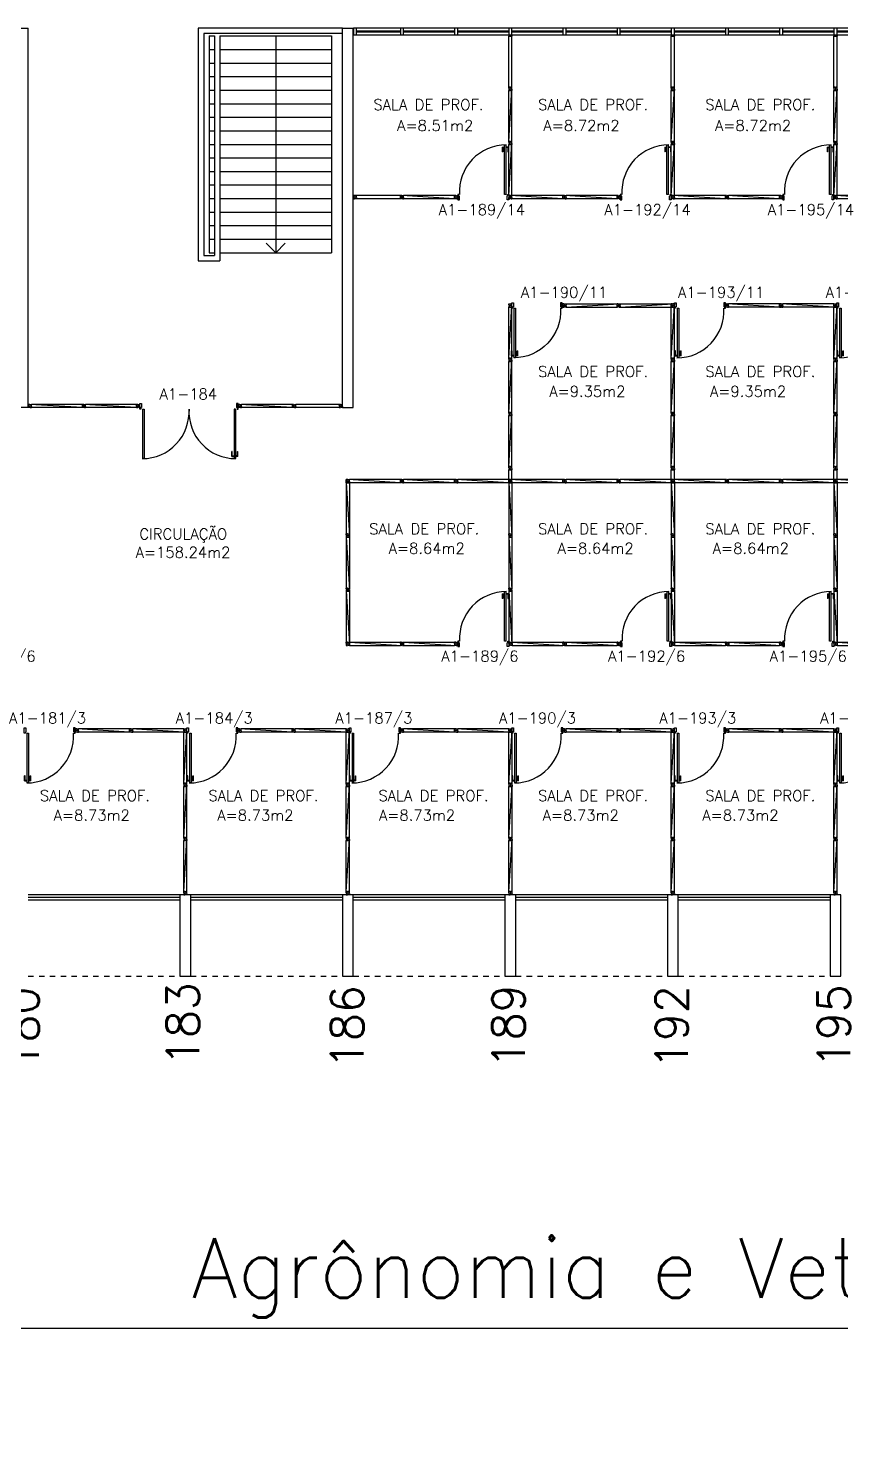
# Model space of a CAD drawing. Extents: x -31 to 207, y 425 to 518.
# Drawn here: x 162.39 to 177.39, y 427.33 to 453.32 of the extents above; entities that cross this region are included whole.
import ezdxf
from ezdxf.enums import TextEntityAlignment as Align

# ---------------------------------------------------------------- set-up
doc = ezdxf.new("R2010")
doc.units = 0
doc.header["$LTSCALE"] = 0.01
doc.header["$MEASUREMENT"] = 0
doc.header["$PDMODE"] = 34
doc.linetypes.add('HIDDEN2', pattern=[0.1875, 0.125, -0.0625])
doc.layers.get('0').update_dxf_attribs({"linetype": 'CONTINUOUS'})
doc.layers.get('DEFPOINTS').update_dxf_attribs({"linetype": 'CONTINUOUS'})
for name, color, linetype in [('ALV', 2, 'CONTINUOUS'), ('AREA', 2, 'CONTINUOUS'), ('DIV', 2, 'CONTINUOUS'), ('ESC', 1, 'CONTINUOUS'), ('ESQ', 1, 'CONTINUOUS'), ('ESTR', 3, 'CONTINUOUS'), ('NOPILAR1', 2, 'CONTINUOUS'), ('PROJ', 1, 'HIDDEN2'), ('TEXTO', 2, 'CONTINUOUS'), ('TEXTO-ENDEREÇO', 2, 'CONTINUOUS'), ('TEXTOCENTROCUSTO', 2, 'CONTINUOUS')]:
    doc.layers.add(name, color=color, linetype=linetype)
doc.styles.add('1', font='romans.shx')
doc.styles.add('NOPILAR', font='simplex.shx', dxfattribs={"height": 0.6})
doc.styles.add('UNB-100', font='simplex.shx', dxfattribs={"height": 0.2})
doc.styles.add('UNB-100-1', font='simplex.shx', dxfattribs={"height": 0.2})
doc.dimstyles.new('1-600', dxfattribs={"dimtxt": 1.1, "dimasz": 2.5, "dimexe": 2, "dimexo": 4, "dimgap": 0.2, "dimtad": 1, "dimdec": 0, "dimzin": 4, "dimdsep": 46, "dimlunit": 6, "dimtxsty": '1', "dimblk1": 'NONE', "dimblk2": 'NONE', "dimsah": 1, "dimcen": 0, "dimclrd": 2, "dimclre": 2, "dimclrt": 2, "dimadec": 0, "dimazin": 0, "dimtfac": 1, "dimtdec": 0, "dimtmove": 2, "dimatfit": 3, "dimldrblk": 'NONE', "dimfxl": 0, "dimtolj": 1, "dimtzin": 0, "dimarcsym": 0})

# ---------------------------------------------------------------- blocks, each defined once
blk = doc.blocks.new('PILAR-SLS')
blk.add_lwpolyline([(0.003, -72.501), (0.003, -74.001), (0.203, -74.001), (0.203, -72.501)], close=True)
blk = doc.blocks.new('DIVMT-SLS')
for p, q in [((-0.03, 0.03), (-0.03, 0.006)), ((-0.008, 0.03), (-0.03, 0.03)), ((-0.0185, 0.006), (-0.03, 0.006)), ((-0.0185, -0.006), (-0.0185, 0.006)), ((-0.008, 0.03), (-0.008, 0.02)), ((-0.008, 0.02), (0.008, 0.02)), ((-0.0051, 0), (0.0051, 0)), ((0.0051, 0), (-0.0051, 0)), ((-0.0051, 0), (0.0051, 0)), ((0.97, -0.03), (0, 0.03)), ((0, -0.0051), (0, 0.0051)), ((0, 0.0051), (0, -0.0051)), ((0.008, 0.03), (0.008, 0.02)), ((0.008, 0.03), (0.03, 0.03)), ((0.0205, 0.006), (0.03, 0.006)), ((0.0205, -0.006), (0.0205, 0.006)), ((0.0205, 0.006), (0.0205, -0.006)), ((0.0205, 0.006), (0.03, 0.006)), ((0.97, 0.03), (0.03, 0.03)), ((0.03, 0.006), (0.03, 0.03)), ((0.03, -0.03), (0.03, 0.03)), ((0.03, -0.005), (0.03, 0.005)), ((0.97, 0.03), (0.97, 0.009)), ((0.97, 0.009), (0.97, 0.027)), ((0.9795, 0.006), (0.97, 0.006)), ((0.97, -0.005), (0.97, 0.005)), ((0.9795, 0.006), (0.9795, -0.006)), ((1.0051, 0), (0.9949, 0)), ((1, 0.0051), (1, -0.0051)), ((-0.0185, -0.006), (-0.03, -0.006)), ((-0.03, -0.03), (-0.03, -0.006)), ((-0.008, -0.03), (-0.03, -0.03)), ((-0.008, -0.03), (-0.008, -0.02)), ((-0.008, -0.02), (0.008, -0.02)), ((0.008, -0.03), (0.008, -0.02)), ((0.008, -0.03), (0.03, -0.03)), ((0.0205, -0.006), (0.03, -0.006)), ((0.0205, -0.006), (0.03, -0.006)), ((0.03, -0.006), (0.03, -0.03)), ((0.97, -0.03), (0.03, -0.03)), ((0.9795, -0.006), (0.97, -0.006)), ((0.97, -0.009), (0.97, -0.027))]:
    blk.add_line(p, q)
blk = doc.blocks.new('ESCSLA-SLS')
for p, q in [((0, 0), (2.66, 0)), ((2.66, 0), (2.66, -4.293)), ((0, -0.1), (2.56, -0.1)), ((2.26, -0.143), (0.2, -0.143)), ((0.2, -0.143), (0.2, -4.143)), ((2.26, -0.143), (2.26, -4.293)), ((2.36, -0.143), (2.36, -4.193)), ((2.46, -0.143), (2.36, -0.143)), ((2.46, -0.143), (2.46, -4.143)), ((2.46, -0.143), (2.46, -4.143)), ((2.56, -0.1), (2.56, -4.193)), ((2.26, -0.393), (0.2, -0.393)), ((2.46, -0.393), (2.36, -0.393)), ((2.26, -0.643), (0.2, -0.643)), ((2.46, -0.643), (2.36, -0.643)), ((2.26, -0.893), (0.2, -0.893)), ((2.46, -0.893), (2.36, -0.893)), ((2.26, -1.143), (0.2, -1.143)), ((2.46, -1.143), (2.36, -1.143)), ((2.26, -1.393), (0.2, -1.393)), ((2.46, -1.393), (2.36, -1.393)), ((2.26, -1.643), (0.2, -1.643)), ((2.46, -1.643), (2.36, -1.643)), ((2.26, -1.893), (0.2, -1.893)), ((2.46, -1.893), (2.36, -1.893)), ((2.26, -2.143), (0.2, -2.143)), ((2.46, -2.143), (2.36, -2.143)), ((2.26, -2.393), (0.2, -2.393)), ((2.46, -2.393), (2.36, -2.393)), ((2.26, -2.643), (0.2, -2.643)), ((2.46, -2.643), (2.36, -2.643)), ((2.26, -2.893), (0.2, -2.893)), ((2.46, -2.893), (2.36, -2.893)), ((2.26, -3.143), (0.2, -3.143)), ((2.46, -3.143), (2.36, -3.143)), ((2.26, -3.393), (0.2, -3.393)), ((2.46, -3.393), (2.36, -3.393)), ((2.26, -3.643), (0.2, -3.643)), ((2.26, -3.893), (0.2, -3.893)), ((2.46, -3.643), (2.36, -3.643)), ((2.46, -3.893), (2.36, -3.893)), ((2.26, -4.143), (0.2, -4.143)), ((2.46, -4.143), (2.36, -4.143)), ((2.66, -4.293), (2.26, -4.293)), ((2.56, -4.193), (2.36, -4.193))]:
    blk.add_line(p, q)
blk = doc.blocks.new('A$C40560D69')
at = {"layer": 'DIV'}
for p, q in [((0, 0.038), (0, 0.06)), ((0.024, 0.06), (0, 0.06)), ((0, 0.038), (0.01, 0.038)), ((0, 0.022), (0, 0)), ((0, 0.022), (0.01, 0.022)), ((0, 0), (0.024, 0)), ((0.01, 0.022), (0.01, 0.038)), ((0.024, 0.051), (0.024, 0.06)), ((0.024, 0.051), (0.024, 0.06)), ((0.024, 0.051), (0.036, 0.051)), ((0.036, 0.051), (0.024, 0.051)), ((0.036, 0.012), (0.024, 0.012)), ((0.024, 0.012), (0.024, 0)), ((0.025, 0.03), (0.035, 0.03)), ((0.035, 0.03), (0.025, 0.03)), ((0.03, 0.025), (0.03, 0.035)), ((0.03, 0.035), (0.03, 0.025)), ((0.03, 0.025), (0.03, 0.035)), ((0.036, 0.051), (0.036, 0.06)), ((0.036, 0.051), (0.036, 0.06)), ((0.036, 0.06), (0.06, 0.06)), ((0.036, 0.012), (0.036, 0)), ((0.06, 0), (0.036, 0)), ((0.05, 0.022), (0.05, 0.038)), ((0.06, 0.038), (0.05, 0.038)), ((0.06, 0.022), (0.05, 0.022)), ((0.06, 0.038), (0.06, 0.06)), ((0.06, 0.022), (0.06, 0))]:
    blk.add_line(p, q, dxfattribs=at)
blk = doc.blocks.new('PDV2D-SLS')
at = {"layer": 'DIV'}
for p, q in [((0.03, 0.05), (0.06, 0.05)), ((0.03, 0.035), (0.03, 0.05)), ((0.03, -0.035), (0.03, 0.035)), ((0.06, 0.05), (0.06, -0.02)), ((0.941, 0.05), (0.941, -0.02)), ((0.971, 0.05), (0.941, 0.05)), ((0.971, 0.035), (0.971, 0.05)), ((0.971, -0.035), (0.971, 0.035)), ((0.03, -0.05), (0.03, -0.035)), ((0.05, -0.05), (0.03, -0.05)), ((0.05, -0.02), (0.06, -0.02)), ((0.05, -0.02), (0.05, -0.05)), ((0.079, -0.05), (0.109, -0.05)), ((0.079, -0.05), (0.079, -0.965)), ((0.109, -0.05), (0.109, -0.965)), ((0.951, -0.02), (0.941, -0.02)), ((0.951, -0.02), (0.951, -0.05)), ((0.951, -0.05), (0.971, -0.05)), ((0.971, -0.05), (0.971, -0.035)), ((0.036, -0.925), (0.036, -0.835)), ((0.046, -0.835), (0.036, -0.835)), ((0.036, -0.925), (0.076, -0.925)), ((0.046, -0.915), (0.046, -0.835)), ((0.046, -0.915), (0.076, -0.915)), ((0.109, -0.965), (0.079, -0.965)), ((0.141, -0.915), (0.111, -0.915)), ((0.151, -0.925), (0.111, -0.925)), ((0.141, -0.915), (0.141, -0.835)), ((0.141, -0.835), (0.151, -0.835)), ((0.151, -0.925), (0.151, -0.835))]:
    blk.add_line(p, q, dxfattribs=at)
blk.add_arc((0.076, -0.1), 0.865, 270, 3.3214, dxfattribs=at)
blk = doc.blocks.new('A$C59127E7D')
at = {"layer": 'DIV'}
for p, q in [((0, 0.038), (0, 0.06)), ((0.024, 0.06), (0, 0.06)), ((0, 0.038), (0.01, 0.038)), ((0, 0.022), (0, 0)), ((0, 0.022), (0.01, 0.022)), ((0, 0), (0.024, 0)), ((0.01, 0.022), (0.01, 0.038)), ((0.024, 0.051), (0.024, 0.06)), ((0.024, 0.051), (0.024, 0.06)), ((0.024, 0.051), (0.036, 0.051)), ((0.036, 0.051), (0.024, 0.051)), ((0.036, 0.012), (0.024, 0.012)), ((0.024, 0.012), (0.024, 0)), ((0.025, 0.03), (0.035, 0.03)), ((0.035, 0.03), (0.025, 0.03)), ((0.03, 0.025), (0.03, 0.035)), ((0.03, 0.035), (0.03, 0.025)), ((0.03, 0.025), (0.03, 0.035)), ((0.036, 0.051), (0.036, 0.06)), ((0.036, 0.051), (0.036, 0.06)), ((0.036, 0.06), (0.06, 0.06)), ((0.036, 0.012), (0.036, 0)), ((0.06, 0), (0.036, 0)), ((0.05, 0.022), (0.05, 0.038)), ((0.06, 0.038), (0.05, 0.038)), ((0.06, 0.022), (0.05, 0.022)), ((0.06, 0.038), (0.06, 0.06)), ((0.06, 0.022), (0.06, 0))]:
    blk.add_line(p, q, dxfattribs=at)
blk = doc.blocks.new('A$C6D4F2E51')
at = {"layer": 'DIV'}
for p, q in [((0, 0.038), (0, 0.06)), ((0.024, 0.06), (0, 0.06)), ((0, 0.038), (0.01, 0.038)), ((0, 0.022), (0, 0)), ((0, 0.022), (0.01, 0.022)), ((0, 0), (0.024, 0)), ((0.01, 0.022), (0.01, 0.038)), ((0.024, 0.051), (0.024, 0.06)), ((0.024, 0.051), (0.024, 0.06)), ((0.024, 0.051), (0.036, 0.051)), ((0.036, 0.051), (0.024, 0.051)), ((0.036, 0.012), (0.024, 0.012)), ((0.024, 0.012), (0.024, 0)), ((0.025, 0.03), (0.035, 0.03)), ((0.035, 0.03), (0.025, 0.03)), ((0.03, 0.025), (0.03, 0.035)), ((0.03, 0.035), (0.03, 0.025)), ((0.03, 0.025), (0.03, 0.035)), ((0.036, 0.051), (0.036, 0.06)), ((0.036, 0.051), (0.036, 0.06)), ((0.036, 0.06), (0.06, 0.06)), ((0.036, 0.012), (0.036, 0)), ((0.06, 0), (0.036, 0)), ((0.05, 0.022), (0.05, 0.038)), ((0.06, 0.038), (0.05, 0.038)), ((0.06, 0.022), (0.05, 0.022)), ((0.06, 0.038), (0.06, 0.06)), ((0.06, 0.022), (0.06, 0))]:
    blk.add_line(p, q, dxfattribs=at)
blk = doc.blocks.new('MTT-SLS')
for p, q in [((-0.008, 0.03), (-0.03, 0.03)), ((-0.03, 0.03), (-0.03, 0.006)), ((-0.0185, 0.006), (-0.03, 0.006)), ((-0.0185, -0.006), (-0.0185, 0.006)), ((-0.008, 0.03), (-0.008, 0.02)), ((-0.008, 0.02), (0.008, 0.02)), ((-0.0051, 0), (0.0051, 0)), ((0, -0.0051), (0, 0.0051)), ((0.008, 0.03), (0.03, 0.03)), ((0.008, 0.03), (0.008, 0.02)), ((0.0205, -0.006), (0.0205, 0.006)), ((0.0205, 0.006), (0.03, 0.006)), ((0.03, 0.006), (0.03, 0.03)), ((-0.03, -0.03), (-0.03, -0.006)), ((-0.0185, -0.006), (-0.03, -0.006)), ((-0.008, -0.03), (-0.03, -0.03)), ((-0.008, -0.02), (0.008, -0.02)), ((-0.008, -0.03), (-0.008, -0.02)), ((0.008, -0.03), (0.008, -0.02)), ((0.008, -0.03), (0.03, -0.03)), ((0.0205, -0.006), (0.03, -0.006)), ((0.03, -0.006), (0.03, -0.03))]:
    blk.add_line(p, q)
blk = doc.blocks.new('A$C0CCB7721')
at = {"layer": 'DIV'}
for p, q in [((0, 0.038), (0, 0.06)), ((0.024, 0.06), (0, 0.06)), ((0, 0.038), (0.01, 0.038)), ((0, 0.022), (0, 0)), ((0, 0.022), (0.01, 0.022)), ((0, 0), (0.024, 0)), ((0.01, 0.022), (0.01, 0.038)), ((0.024, 0.051), (0.024, 0.06)), ((0.024, 0.051), (0.024, 0.06)), ((0.024, 0.051), (0.036, 0.051)), ((0.036, 0.051), (0.024, 0.051)), ((0.036, 0.012), (0.024, 0.012)), ((0.024, 0.012), (0.024, 0)), ((0.025, 0.03), (0.035, 0.03)), ((0.035, 0.03), (0.025, 0.03)), ((0.03, 0.025), (0.03, 0.035)), ((0.03, 0.035), (0.03, 0.025)), ((0.03, 0.025), (0.03, 0.035)), ((0.036, 0.051), (0.036, 0.06)), ((0.036, 0.051), (0.036, 0.06)), ((0.036, 0.06), (0.06, 0.06)), ((0.036, 0.012), (0.036, 0)), ((0.06, 0), (0.036, 0)), ((0.05, 0.022), (0.05, 0.038)), ((0.06, 0.038), (0.05, 0.038)), ((0.06, 0.022), (0.05, 0.022)), ((0.06, 0.038), (0.06, 0.06)), ((0.06, 0.022), (0.06, 0))]:
    blk.add_line(p, q, dxfattribs=at)
blk = doc.blocks.new('PDV2E-SLS')
at = {"layer": 'DIV'}
for p, q in [((0.023, 0.925), (0.063, 0.925)), ((0.023, 0.925), (0.023, 0.835)), ((0.033, 0.835), (0.023, 0.835)), ((0.033, 0.915), (0.063, 0.915)), ((0.033, 0.915), (0.033, 0.835)), ((0.065, 0.05), (0.065, 0.965)), ((0.095, 0.965), (0.065, 0.965)), ((0.095, 0.05), (0.095, 0.965)), ((0.138, 0.925), (0.097, 0.925)), ((0.128, 0.915), (0.097, 0.915)), ((0.128, 0.915), (0.128, 0.835)), ((0.128, 0.835), (0.137, 0.835)), ((0.138, 0.925), (0.138, 0.835)), ((0.049, 0.05), (0.029, 0.05)), ((0.029, 0.05), (0.029, 0.035)), ((0.029, 0.035), (0.029, -0.035)), ((0.049, 0.02), (0.049, 0.05)), ((0.049, 0.02), (0.059, 0.02)), ((0.059, -0.05), (0.059, 0.02)), ((0.065, 0.05), (0.095, 0.05)), ((0.928, -0.05), (0.928, 0.02)), ((0.938, 0.02), (0.928, 0.02)), ((0.938, 0.05), (0.958, 0.05)), ((0.938, 0.02), (0.938, 0.05)), ((0.958, 0.05), (0.958, 0.035)), ((0.958, 0.035), (0.958, -0.035)), ((0.029, -0.035), (0.029, -0.05)), ((0.029, -0.05), (0.059, -0.05)), ((0.958, -0.05), (0.928, -0.05)), ((0.958, -0.035), (0.958, -0.05))]:
    blk.add_line(p, q, dxfattribs=at)
blk.add_arc((0.062, 0.1), 0.865, 356.6786, 90, dxfattribs=at)
blk = doc.blocks.new('DIVINI-SLS')
for p, q in [((-0.005, 0), (0.005, 0)), ((0.008, 0.02), (0, 0.02)), ((0, 0.001), (0, 0.02)), ((0, -0.005), (0, 0.005)), ((0, -0.02), (0, 0.001)), ((0.008, 0.03), (0.03, 0.03)), ((0.008, 0.03), (0.008, 0.02)), ((0.02, 0.006), (0.03, 0.006)), ((0.02, 0.006), (0.02, -0.006)), ((0.02, -0.004), (0.02, 0.004)), ((0.023, 0.006), (0.027, 0.006)), ((0.97, 0.03), (0.03, 0.03)), ((0.03, -0.03), (0.03, 0.03)), ((0.03, 0.009), (0.03, 0.027)), ((0.03, -0.005), (0.03, 0.005)), ((0.97, 0.03), (0.97, 0.009)), ((0.97, -0.03), (0.97, 0.03)), ((0.97, 0.009), (0.97, 0.027)), ((0.98, 0.006), (0.97, 0.006)), ((0.97, -0.005), (0.97, 0.005)), ((0.98, 0.006), (0.98, -0.006)), ((0.99, 0), (1.008, 0)), ((0.999, 0.006), (0.999, -0.006)), ((0, -0.02), (0.008, -0.02)), ((0.008, -0.03), (0.008, -0.02)), ((0.008, -0.03), (0.03, -0.03)), ((0.02, -0.006), (0.03, -0.006)), ((0.023, -0.006), (0.027, -0.006)), ((0.03, -0.009), (0.03, -0.027)), ((0.97, -0.03), (0.03, -0.03)), ((0.98, -0.006), (0.97, -0.006)), ((0.97, -0.009), (0.97, -0.027))]:
    blk.add_line(p, q)
blk = doc.blocks.new('*D43')
at = {"color": 2, "linetype": 'ByBlock'}
for p, q in [((150.29, 431.827), (150.29, 427.327)), ((198.39, 431.827), (198.39, 427.327)), ((198.39, 429.327), (150.29, 429.327))]:
    blk.add_line(p, q, dxfattribs=at)
at = {"layer": 'DEFPOINTS', "color": 0, "linetype": 'ByBlock'}
for p in [(150.29, 435.827), (198.39, 435.827), (150.29, 429.327)]:
    blk.add_point(p, dxfattribs=at)
at = {"color": 2, "linetype": 'ByBlock', "insert": (174.34, 430.26), "char_height": 1.1, "attachment_point": 5, "style": '1'}
blk.add_mtext('\\A1;Agrônomia e Veterinária', dxfattribs=at)
blk = doc.blocks.new('_NONE')
at = {"color": 0, "linetype": 'ByBlock'}
blk.add_circle((0, 0), 0.25, dxfattribs=at)

msp = doc.modelspace()

# ---------------------------------------------------------------- linework, layer by layer
at = {"layer": 'ALV'}
for p, q in [((162.19, 453.317), (162.39, 453.317)), ((162.39, 446.316), (162.39, 453.317)), ((168.19, 453.317), (168.39, 453.317)), ((168.19, 446.316), (168.19, 453.317)), ((168.39, 446.316), (168.39, 453.317)), ((162.39, 446.316), (162.19, 446.316)), ((168.19, 446.316), (168.39, 446.316))]:
    msp.add_line(p, q, dxfattribs=at)
at = {"layer": 'DIV'}
for p, q in [((168.452, 453.317), (168.392, 453.317)), ((168.392, 453.317), (168.392, 453.198)), ((168.452, 453.317), (168.392, 453.317)), ((168.392, 453.317), (168.392, 453.198)), ((168.452, 453.197), (168.452, 453.317)), ((168.452, 453.197), (168.452, 453.317)), ((169.259, 453.317), (168.453, 453.317)), ((169.319, 453.317), (169.259, 453.317)), ((169.259, 453.317), (169.259, 453.198)), ((169.319, 453.317), (169.259, 453.317)), ((169.259, 453.317), (169.259, 453.198)), ((169.319, 453.197), (169.319, 453.317)), ((169.319, 453.197), (169.319, 453.317)), ((170.259, 453.317), (169.32, 453.317)), ((170.259, 453.317), (170.259, 453.198)), ((170.319, 453.317), (170.259, 453.317)), ((170.259, 453.317), (170.259, 453.198)), ((170.319, 453.317), (170.259, 453.317)), ((170.319, 453.197), (170.319, 453.317)), ((170.319, 453.197), (170.319, 453.317)), ((171.259, 453.317), (170.32, 453.317)), ((171.259, 453.317), (171.259, 453.198)), ((171.319, 453.317), (171.259, 453.317)), ((171.259, 453.317), (171.259, 453.198)), ((171.319, 453.317), (171.259, 453.317)), ((171.319, 453.197), (171.319, 453.317)), ((171.319, 453.197), (171.319, 453.317)), ((172.259, 453.317), (171.32, 453.317)), ((172.259, 453.317), (172.259, 453.198)), ((172.319, 453.317), (172.259, 453.317)), ((172.259, 453.317), (172.259, 453.198)), ((172.319, 453.317), (172.259, 453.317)), ((172.319, 453.197), (172.319, 453.317)), ((172.319, 453.197), (172.319, 453.317)), ((173.259, 453.317), (172.32, 453.317)), ((173.259, 453.317), (173.259, 453.198)), ((173.319, 453.317), (173.259, 453.317)), ((173.259, 453.317), (173.259, 453.198)), ((173.319, 453.317), (173.259, 453.317)), ((173.319, 453.197), (173.319, 453.317)), ((173.319, 453.197), (173.319, 453.317)), ((174.259, 453.317), (173.32, 453.317)), ((174.319, 453.317), (174.259, 453.317)), ((174.259, 453.317), (174.259, 453.198)), ((174.319, 453.317), (174.259, 453.317)), ((174.259, 453.317), (174.259, 453.198)), ((174.319, 453.197), (174.319, 453.317)), ((174.319, 453.197), (174.319, 453.317)), ((175.259, 453.317), (174.32, 453.317)), ((175.319, 453.317), (175.259, 453.317)), ((175.259, 453.317), (175.259, 453.198)), ((175.319, 453.317), (175.259, 453.317)), ((175.259, 453.317), (175.259, 453.198)), ((175.319, 453.197), (175.319, 453.317)), ((175.319, 453.197), (175.319, 453.317)), ((176.259, 453.317), (175.32, 453.317)), ((176.319, 453.317), (176.259, 453.317)), ((176.259, 453.317), (176.259, 453.198)), ((176.319, 453.317), (176.259, 453.317)), ((176.259, 453.317), (176.259, 453.198)), ((176.319, 453.197), (176.319, 453.317)), ((176.319, 453.197), (176.319, 453.317)), ((177.259, 453.317), (176.32, 453.317)), ((177.319, 453.317), (177.259, 453.317)), ((177.259, 453.317), (177.259, 453.198)), ((177.319, 453.317), (177.259, 453.317)), ((177.259, 453.317), (177.259, 453.198)), ((177.319, 453.197), (177.319, 453.317)), ((177.319, 453.197), (177.319, 453.317)), ((178.259, 453.317), (177.32, 453.317)), ((168.392, 453.197), (168.452, 453.197)), ((168.392, 453.197), (168.452, 453.197)), ((168.392, 453.197), (168.452, 453.197)), ((168.452, 453.251), (169.259, 453.251)), ((168.452, 453.197), (169.259, 453.197)), ((169.259, 453.263), (168.453, 453.263)), ((169.259, 453.197), (169.319, 453.197)), ((169.259, 453.197), (169.319, 453.197)), ((169.259, 453.197), (169.319, 453.197)), ((169.319, 453.251), (170.259, 453.251)), ((169.319, 453.197), (170.259, 453.197)), ((170.259, 453.263), (169.32, 453.263)), ((170.259, 453.197), (170.319, 453.197)), ((170.259, 453.197), (170.319, 453.197)), ((170.259, 453.197), (170.319, 453.197)), ((170.319, 453.251), (171.259, 453.251)), ((170.319, 453.197), (171.259, 453.197)), ((171.259, 453.263), (170.32, 453.263)), ((171.259, 453.197), (171.319, 453.197)), ((171.259, 453.197), (171.319, 453.197)), ((171.259, 453.197), (171.319, 453.197)), ((171.319, 453.251), (172.259, 453.251)), ((171.319, 453.197), (172.259, 453.197)), ((172.259, 453.263), (171.32, 453.263)), ((172.259, 453.197), (172.319, 453.197)), ((172.259, 453.197), (172.319, 453.197)), ((172.259, 453.197), (172.319, 453.197)), ((172.319, 453.251), (173.259, 453.251)), ((172.319, 453.197), (173.259, 453.197)), ((173.259, 453.263), (172.32, 453.263)), ((173.259, 453.197), (173.319, 453.197)), ((173.259, 453.197), (173.319, 453.197)), ((173.259, 453.197), (173.319, 453.197)), ((173.319, 453.251), (174.259, 453.251)), ((173.319, 453.197), (174.259, 453.197)), ((174.259, 453.263), (173.32, 453.263)), ((174.259, 453.197), (174.319, 453.197)), ((174.259, 453.197), (174.319, 453.197)), ((174.259, 453.197), (174.319, 453.197)), ((174.319, 453.251), (175.259, 453.251)), ((174.319, 453.197), (175.259, 453.197)), ((175.259, 453.263), (174.32, 453.263)), ((175.259, 453.197), (175.319, 453.197)), ((175.259, 453.197), (175.319, 453.197)), ((175.259, 453.197), (175.319, 453.197)), ((175.319, 453.251), (176.259, 453.251)), ((175.319, 453.197), (176.259, 453.197)), ((176.259, 453.263), (175.32, 453.263)), ((176.259, 453.197), (176.319, 453.197)), ((176.259, 453.197), (176.319, 453.197)), ((176.259, 453.197), (176.319, 453.197)), ((176.319, 453.251), (177.259, 453.251)), ((176.319, 453.197), (177.259, 453.197)), ((177.259, 453.263), (176.32, 453.263)), ((177.259, 453.197), (177.319, 453.197)), ((177.259, 453.197), (177.319, 453.197)), ((177.259, 453.197), (177.319, 453.197)), ((177.319, 453.251), (178.259, 453.251)), ((177.319, 453.197), (178.259, 453.197)), ((178.259, 453.263), (177.32, 453.263)), ((169.259, 450.229), (168.39, 450.229)), ((169.259, 450.169), (168.39, 450.169)), ((169.259, 450.229), (169.259, 450.208)), ((169.259, 450.169), (169.259, 450.229)), ((169.259, 450.208), (169.259, 450.226)), ((169.269, 450.205), (169.259, 450.205)), ((169.259, 450.194), (169.259, 450.204)), ((169.269, 450.193), (169.259, 450.193)), ((169.259, 450.19), (169.259, 450.172)), ((169.269, 450.205), (169.269, 450.193)), ((169.295, 450.199), (169.284, 450.199)), ((169.289, 450.204), (169.289, 450.194)), ((164.45, 446.375), (164.45, 446.39)), ((164.45, 446.39), (164.48, 446.39)), ((164.45, 446.305), (164.45, 446.375)), ((164.45, 446.29), (164.45, 446.305)), ((164.47, 446.29), (164.45, 446.29)), ((164.47, 446.32), (164.47, 446.29)), ((164.47, 446.32), (164.48, 446.32)), ((164.48, 446.39), (164.48, 446.32)), ((164.498, 446.289), (164.498, 445.375)), ((164.498, 446.289), (164.528, 446.289)), ((164.528, 446.289), (164.528, 445.375)), ((166.219, 446.289), (166.189, 446.289)), ((166.189, 446.289), (166.189, 445.375)), ((166.219, 446.289), (166.219, 445.375)), ((166.238, 446.39), (166.238, 446.32)), ((166.268, 446.39), (166.238, 446.39)), ((166.248, 446.32), (166.238, 446.32)), ((166.248, 446.32), (166.248, 446.29)), ((166.248, 446.29), (166.268, 446.29)), ((166.268, 446.375), (166.268, 446.39)), ((166.268, 446.305), (166.268, 446.375)), ((166.268, 446.29), (166.268, 446.305)), ((167.29, 446.376), (167.268, 446.376)), ((167.268, 446.376), (167.268, 446.352)), ((167.28, 446.352), (167.268, 446.352)), ((167.268, 446.316), (167.268, 446.34)), ((167.28, 446.34), (167.268, 446.34)), ((167.29, 446.316), (167.268, 446.316)), ((167.28, 446.34), (167.28, 446.352)), ((167.29, 446.376), (167.29, 446.366)), ((167.29, 446.366), (167.306, 446.366)), ((167.29, 446.326), (167.306, 446.326)), ((167.29, 446.316), (167.29, 446.326)), ((167.293, 446.346), (167.303, 446.346)), ((167.303, 446.346), (167.293, 446.346)), ((167.293, 446.346), (167.303, 446.346)), ((167.298, 446.352), (167.298, 446.341)), ((167.298, 446.341), (167.298, 446.352)), ((167.306, 446.376), (167.328, 446.376)), ((167.306, 446.376), (167.306, 446.366)), ((167.306, 446.316), (167.306, 446.326)), ((167.306, 446.316), (167.328, 446.316)), ((167.319, 446.352), (167.328, 446.352)), ((167.319, 446.352), (167.319, 446.34)), ((167.319, 446.34), (167.319, 446.352)), ((167.319, 446.352), (167.328, 446.352)), ((167.319, 446.34), (167.328, 446.34)), ((167.319, 446.34), (167.328, 446.34)), ((167.328, 446.316), (167.328, 446.376)), ((167.328, 446.352), (167.328, 446.376)), ((168.13, 446.376), (167.328, 446.376)), ((167.328, 446.341), (167.328, 446.351)), ((167.328, 446.34), (167.328, 446.316)), ((168.13, 446.316), (167.328, 446.316)), ((166.157, 445.505), (166.147, 445.505)), ((166.147, 445.415), (166.147, 445.505)), ((166.157, 445.425), (166.157, 445.505)), ((166.252, 445.505), (166.262, 445.505)), ((166.252, 445.425), (166.252, 445.505)), ((166.262, 445.415), (166.262, 445.505)), ((164.528, 445.375), (164.498, 445.375)), ((166.147, 445.415), (166.187, 445.415)), ((166.157, 445.425), (166.187, 445.425)), ((166.189, 445.375), (166.219, 445.375)), ((166.252, 445.425), (166.222, 445.425)), ((166.262, 445.415), (166.222, 445.415)), ((171.259, 445.229), (171.283, 445.229)), ((171.259, 445.207), (171.259, 445.229)), ((171.283, 445.217), (171.283, 445.229)), ((171.283, 445.217), (171.295, 445.217)), ((171.319, 445.229), (171.295, 445.229)), ((171.295, 445.217), (171.295, 445.229)), ((171.319, 445.207), (171.319, 445.229)), ((174.259, 445.229), (174.283, 445.229)), ((174.259, 445.207), (174.259, 445.229)), ((174.283, 445.217), (174.283, 445.229)), ((174.283, 445.217), (174.295, 445.217)), ((174.319, 445.229), (174.295, 445.229)), ((174.295, 445.217), (174.295, 445.229)), ((174.319, 445.207), (174.319, 445.229)), ((177.259, 445.229), (177.283, 445.229)), ((177.259, 445.207), (177.259, 445.229)), ((177.283, 445.217), (177.283, 445.229)), ((177.283, 445.217), (177.295, 445.217)), ((177.319, 445.229), (177.295, 445.229)), ((177.295, 445.217), (177.295, 445.229)), ((177.319, 445.207), (177.319, 445.229)), ((168.259, 444.988), (168.259, 444.967)), ((168.259, 444.928), (168.259, 444.988)), ((168.259, 444.988), (168.319, 444.988)), ((168.259, 444.966), (168.259, 444.988)), ((168.283, 444.988), (168.259, 444.988)), ((168.259, 444.967), (168.259, 444.985)), ((168.259, 444.966), (168.269, 444.966)), ((168.269, 444.964), (168.259, 444.964)), ((168.259, 444.953), (168.259, 444.963)), ((168.269, 444.95), (168.269, 444.966)), ((168.269, 444.964), (168.269, 444.952)), ((168.283, 444.979), (168.283, 444.988)), ((168.283, 444.979), (168.283, 444.988)), ((168.295, 444.979), (168.283, 444.979)), ((168.283, 444.979), (168.295, 444.979)), ((168.284, 444.988), (168.294, 444.988)), ((168.295, 444.958), (168.284, 444.958)), ((168.294, 444.958), (168.284, 444.958)), ((168.284, 444.958), (168.294, 444.958)), ((168.289, 444.964), (168.289, 444.953)), ((168.289, 444.953), (168.289, 444.964)), ((168.289, 444.964), (168.289, 444.953)), ((168.289, 444.953), (168.289, 444.964)), ((168.295, 444.979), (168.295, 444.988)), ((168.295, 444.979), (168.295, 444.988)), ((168.295, 444.988), (168.319, 444.988)), ((168.309, 444.95), (168.309, 444.966)), ((168.319, 444.966), (168.309, 444.966)), ((168.319, 444.966), (168.319, 444.988)), ((169.259, 444.928), (169.259, 444.988)), ((169.259, 444.988), (169.259, 444.967)), ((169.259, 444.967), (169.259, 444.985)), ((169.269, 444.964), (169.259, 444.964)), ((169.259, 444.953), (169.259, 444.963)), ((169.269, 444.964), (169.269, 444.952)), ((169.295, 444.958), (169.284, 444.958)), ((169.289, 444.964), (169.289, 444.953)), ((171.259, 445.207), (171.269, 445.207)), ((171.259, 445.191), (171.259, 445.169)), ((171.259, 445.191), (171.269, 445.191)), ((171.259, 445.169), (171.319, 445.169)), ((171.283, 445.169), (171.259, 445.169)), ((171.259, 444.988), (171.259, 445.169)), ((171.259, 444.988), (171.319, 444.988)), ((171.259, 444.966), (171.259, 444.988)), ((171.283, 444.988), (171.259, 444.988)), ((171.259, 444.988), (171.319, 444.988)), ((171.259, 444.966), (171.269, 444.966)), ((171.28, 444.988), (171.262, 444.988)), ((171.269, 445.207), (171.269, 445.191)), ((171.269, 444.95), (171.269, 444.966)), ((171.283, 445.178), (171.283, 445.169)), ((171.295, 445.178), (171.283, 445.178)), ((171.283, 445.178), (171.283, 445.169)), ((171.283, 445.178), (171.295, 445.178)), ((171.283, 444.979), (171.283, 444.988)), ((171.283, 444.979), (171.283, 444.988)), ((171.283, 444.979), (171.283, 444.988)), ((171.295, 444.979), (171.283, 444.979)), ((171.283, 444.979), (171.295, 444.979)), ((171.295, 444.979), (171.283, 444.979)), ((171.295, 445.199), (171.284, 445.199)), ((171.284, 445.199), (171.295, 445.199)), ((171.284, 445.169), (171.294, 445.169)), ((171.284, 444.988), (171.294, 444.988)), ((171.284, 444.988), (171.294, 444.988)), ((171.295, 444.958), (171.284, 444.958)), ((171.284, 444.958), (171.295, 444.958)), ((171.295, 444.958), (171.284, 444.958)), ((171.289, 445.204), (171.289, 445.194)), ((171.289, 445.194), (171.289, 445.204)), ((171.289, 445.204), (171.289, 445.194)), ((171.289, 444.953), (171.289, 444.964)), ((171.289, 444.964), (171.289, 444.953)), ((171.289, 444.953), (171.289, 444.964)), ((171.289, 444.953), (171.289, 444.964)), ((171.295, 445.178), (171.295, 445.169)), ((171.295, 445.178), (171.295, 445.169)), ((171.295, 445.169), (171.319, 445.169)), ((171.295, 444.979), (171.295, 444.988)), ((171.295, 444.979), (171.295, 444.988)), ((171.295, 444.988), (171.319, 444.988)), ((171.295, 444.979), (171.295, 444.988)), ((171.319, 444.988), (171.298, 444.988)), ((171.298, 444.988), (171.316, 444.988)), ((171.309, 445.207), (171.309, 445.191)), ((171.319, 445.207), (171.309, 445.207)), ((171.319, 445.191), (171.309, 445.191)), ((171.309, 444.95), (171.309, 444.966)), ((171.319, 444.966), (171.309, 444.966)), ((171.319, 445.191), (171.319, 445.169)), ((171.319, 444.988), (171.319, 445.169)), ((171.319, 444.966), (171.319, 444.988)), ((174.259, 445.207), (174.269, 445.207)), ((174.259, 445.191), (174.259, 445.169)), ((174.259, 445.191), (174.269, 445.191)), ((174.259, 444.988), (174.259, 445.169)), ((174.259, 445.169), (174.319, 445.169)), ((174.283, 445.169), (174.259, 445.169)), ((174.283, 444.988), (174.259, 444.988)), ((174.259, 444.966), (174.259, 444.988)), ((174.259, 444.988), (174.319, 444.988)), ((174.259, 444.988), (174.319, 444.988)), ((174.259, 444.966), (174.269, 444.966)), ((174.28, 444.988), (174.262, 444.988)), ((174.269, 445.207), (174.269, 445.191)), ((174.269, 444.95), (174.269, 444.966)), ((174.283, 445.178), (174.283, 445.169)), ((174.295, 445.178), (174.283, 445.178)), ((174.283, 445.178), (174.283, 445.169)), ((174.283, 445.178), (174.295, 445.178)), ((174.283, 444.979), (174.283, 444.988)), ((174.283, 444.979), (174.283, 444.988)), ((174.283, 444.979), (174.283, 444.988)), ((174.283, 444.979), (174.295, 444.979)), ((174.295, 444.979), (174.283, 444.979)), ((174.295, 444.979), (174.283, 444.979)), ((174.295, 445.199), (174.284, 445.199)), ((174.284, 445.199), (174.295, 445.199)), ((174.284, 445.169), (174.294, 445.169)), ((174.284, 444.988), (174.294, 444.988)), ((174.284, 444.988), (174.294, 444.988)), ((174.284, 444.958), (174.295, 444.958)), ((174.295, 444.958), (174.284, 444.958)), ((174.295, 444.958), (174.284, 444.958)), ((174.295, 444.958), (174.284, 444.958)), ((174.289, 445.204), (174.289, 445.194)), ((174.289, 445.194), (174.289, 445.204)), ((174.289, 445.204), (174.289, 445.194)), ((174.289, 444.953), (174.289, 444.964)), ((174.289, 444.964), (174.289, 444.953)), ((174.289, 444.953), (174.289, 444.964)), ((174.289, 444.964), (174.289, 444.953)), ((174.289, 444.953), (174.289, 444.964)), ((174.295, 445.178), (174.295, 445.169)), ((174.295, 445.178), (174.295, 445.169)), ((174.295, 445.169), (174.319, 445.169)), ((174.295, 444.988), (174.319, 444.988)), ((174.295, 444.979), (174.295, 444.988)), ((174.295, 444.979), (174.295, 444.988)), ((174.295, 444.979), (174.295, 444.988)), ((174.298, 444.988), (174.316, 444.988)), ((174.319, 444.988), (174.298, 444.988)), ((174.309, 445.207), (174.309, 445.191)), ((174.319, 445.207), (174.309, 445.207)), ((174.319, 445.191), (174.309, 445.191)), ((174.319, 444.966), (174.309, 444.966)), ((174.309, 444.95), (174.309, 444.966)), ((174.319, 445.191), (174.319, 445.169)), ((174.319, 444.988), (174.319, 445.169)), ((174.319, 444.966), (174.319, 444.988)), ((177.259, 445.207), (177.269, 445.207)), ((177.259, 445.191), (177.259, 445.169)), ((177.259, 445.191), (177.269, 445.191)), ((177.259, 444.988), (177.259, 445.169)), ((177.259, 445.169), (177.319, 445.169)), ((177.283, 445.169), (177.259, 445.169)), ((177.259, 444.966), (177.259, 444.988)), ((177.283, 444.988), (177.259, 444.988)), ((177.259, 444.988), (177.319, 444.988)), ((177.259, 444.988), (177.319, 444.988)), ((177.259, 444.966), (177.269, 444.966)), ((177.28, 444.988), (177.262, 444.988)), ((177.269, 445.207), (177.269, 445.191)), ((177.269, 444.95), (177.269, 444.966)), ((177.283, 445.178), (177.283, 445.169)), ((177.295, 445.178), (177.283, 445.178)), ((177.283, 445.178), (177.283, 445.169)), ((177.283, 445.178), (177.295, 445.178)), ((177.283, 444.979), (177.283, 444.988)), ((177.283, 444.979), (177.283, 444.988)), ((177.283, 444.979), (177.283, 444.988)), ((177.283, 444.979), (177.295, 444.979)), ((177.295, 444.979), (177.283, 444.979)), ((177.295, 444.979), (177.283, 444.979)), ((177.295, 445.199), (177.284, 445.199)), ((177.284, 445.199), (177.295, 445.199)), ((177.284, 445.169), (177.294, 445.169)), ((177.284, 444.988), (177.294, 444.988)), ((177.284, 444.988), (177.294, 444.988)), ((177.284, 444.958), (177.295, 444.958)), ((177.295, 444.958), (177.284, 444.958)), ((177.295, 444.958), (177.284, 444.958)), ((177.295, 444.958), (177.284, 444.958)), ((177.289, 445.204), (177.289, 445.194)), ((177.289, 445.194), (177.289, 445.204)), ((177.289, 445.204), (177.289, 445.194)), ((177.289, 444.953), (177.289, 444.964)), ((177.289, 444.964), (177.289, 444.953)), ((177.289, 444.953), (177.289, 444.964)), ((177.289, 444.964), (177.289, 444.953)), ((177.289, 444.953), (177.289, 444.964)), ((177.295, 445.178), (177.295, 445.169)), ((177.295, 445.178), (177.295, 445.169)), ((177.295, 445.169), (177.319, 445.169)), ((177.295, 444.988), (177.319, 444.988)), ((177.295, 444.979), (177.295, 444.988)), ((177.295, 444.979), (177.295, 444.988)), ((177.295, 444.979), (177.295, 444.988)), ((177.298, 444.988), (177.316, 444.988)), ((177.319, 444.988), (177.298, 444.988)), ((177.309, 445.207), (177.309, 445.191)), ((177.319, 445.207), (177.309, 445.207)), ((177.319, 445.191), (177.309, 445.191)), ((177.319, 444.966), (177.309, 444.966)), ((177.309, 444.95), (177.309, 444.966)), ((177.319, 445.191), (177.319, 445.169)), ((177.319, 444.988), (177.319, 445.169)), ((177.319, 444.966), (177.319, 444.988)), ((168.269, 444.952), (168.259, 444.952)), ((168.259, 444.95), (168.259, 444.928)), ((168.259, 444.95), (168.269, 444.95)), ((168.259, 444.949), (168.259, 444.931)), ((168.259, 444.928), (168.283, 444.928)), ((168.283, 444.94), (168.295, 444.94)), ((168.283, 444.94), (168.283, 444.928)), ((168.295, 444.94), (168.295, 444.928)), ((168.319, 444.928), (168.295, 444.928)), ((168.319, 444.95), (168.309, 444.95)), ((168.319, 444.95), (168.319, 444.928)), ((169.269, 444.952), (169.259, 444.952)), ((169.259, 444.949), (169.259, 444.931)), ((171.259, 444.95), (171.259, 444.928)), ((171.259, 444.95), (171.269, 444.95)), ((171.259, 444.928), (171.283, 444.928)), ((171.283, 444.94), (171.295, 444.94)), ((171.283, 444.94), (171.283, 444.928)), ((171.295, 444.94), (171.295, 444.928)), ((171.319, 444.928), (171.295, 444.928)), ((171.319, 444.95), (171.309, 444.95)), ((171.319, 444.95), (171.319, 444.928)), ((174.259, 444.95), (174.269, 444.95)), ((174.259, 444.95), (174.259, 444.928)), ((174.259, 444.928), (174.283, 444.928)), ((174.259, 444.928), (174.319, 444.928)), ((174.28, 444.928), (174.262, 444.928)), ((174.283, 444.94), (174.283, 444.928)), ((174.283, 444.94), (174.295, 444.94)), ((174.283, 444.938), (174.283, 444.928)), ((174.295, 444.938), (174.283, 444.938)), ((174.284, 444.928), (174.294, 444.928)), ((174.295, 444.94), (174.295, 444.928)), ((174.295, 444.938), (174.295, 444.928)), ((174.319, 444.928), (174.295, 444.928)), ((174.319, 444.928), (174.298, 444.928)), ((174.298, 444.928), (174.316, 444.928)), ((174.319, 444.95), (174.309, 444.95)), ((174.319, 444.95), (174.319, 444.928)), ((177.259, 444.95), (177.259, 444.928)), ((177.259, 444.95), (177.269, 444.95)), ((177.259, 444.928), (177.283, 444.928)), ((177.259, 444.928), (177.319, 444.928)), ((177.28, 444.928), (177.262, 444.928)), ((177.283, 444.94), (177.283, 444.928)), ((177.283, 444.94), (177.295, 444.94)), ((177.283, 444.938), (177.283, 444.928)), ((177.295, 444.938), (177.283, 444.938)), ((177.284, 444.928), (177.294, 444.928)), ((177.295, 444.94), (177.295, 444.928)), ((177.295, 444.938), (177.295, 444.928)), ((177.319, 444.928), (177.295, 444.928)), ((177.319, 444.928), (177.298, 444.928)), ((177.298, 444.928), (177.316, 444.928)), ((177.319, 444.95), (177.309, 444.95)), ((177.319, 444.95), (177.319, 444.928))]:
    msp.add_line(p, q, dxfattribs=at)
for centre, start, end in [((164.495, 446.24), 270, 3.3214), ((166.222, 446.24), 176.6786, 270)]:
    msp.add_arc(centre, 0.865, start, end, dxfattribs=at)
at = {"layer": 'ESC'}
for p, q in [((166.96, 453.175), (166.96, 449.175)), ((166.96, 449.175), (166.783, 449.352)), ((166.96, 449.175), (167.136, 449.352))]:
    msp.add_line(p, q, dxfattribs=at)
at = {"layer": 'ESQ'}
for p, q in [((165.19, 437.327), (162.39, 437.327)), ((165.19, 437.277), (162.39, 437.277)), ((165.19, 437.227), (162.39, 437.227)), ((168.19, 437.327), (165.39, 437.327)), ((168.19, 437.277), (165.39, 437.277)), ((168.19, 437.227), (165.39, 437.227)), ((171.19, 437.327), (168.39, 437.327)), ((171.19, 437.277), (168.39, 437.277)), ((171.19, 437.227), (168.39, 437.227)), ((174.19, 437.327), (171.39, 437.327)), ((174.19, 437.277), (171.39, 437.277)), ((174.19, 437.227), (171.39, 437.227)), ((177.19, 437.327), (174.39, 437.327)), ((177.19, 437.277), (174.39, 437.277)), ((177.19, 437.227), (174.39, 437.227))]:
    msp.add_line(p, q, dxfattribs=at)
at = {"layer": 'PROJ'}
for p, q in [((162.39, 435.827), (165.19, 435.827)), ((165.39, 435.827), (168.19, 435.827)), ((168.39, 435.827), (171.19, 435.827)), ((171.39, 435.827), (174.19, 435.827)), ((174.39, 435.827), (177.19, 435.827))]:
    msp.add_line(p, q, dxfattribs=at)

# ---------------------------------------------------------------- block references
at = {"layer": 'DIV'}
for name, p, rotation in [('DIVINI-SLS', (171.289, 453.197), 270), ('DIVINI-SLS', (174.289, 453.197), 270), ('DIVINI-SLS', (177.289, 453.197), 270), ('DIVMT-SLS', (171.289, 452.199), 270), ('DIVMT-SLS', (174.289, 452.199), 270), ('DIVMT-SLS', (177.289, 452.199), 270), ('DIVMT-SLS', (171.289, 451.199), 270), ('DIVMT-SLS', (174.289, 451.199), 270), ('DIVMT-SLS', (177.289, 451.199), 270), ('PDV2D-SLS', (171.289, 450.199), 180), ('PDV2D-SLS', (174.289, 450.199), 180), ('PDV2D-SLS', (177.287, 450.199), 180), ('DIVMT-SLS', (171.289, 448.199), 270), ('DIVMT-SLS', (174.289, 448.199), 270), ('MTT-SLS', (176.289, 448.199), 90), ('DIVMT-SLS', (177.289, 448.199), 270), ('DIVMT-SLS', (171.289, 447.199), 270), ('DIVMT-SLS', (174.289, 447.199), 270), ('DIVMT-SLS', (177.289, 447.199), 270), ('DIVMT-SLS', (171.289, 446.199), 270), ('DIVMT-SLS', (174.289, 446.199), 270), ('DIVMT-SLS', (177.289, 446.199), 270), ('PDV2D-SLS', (171.292, 441.958), 180), ('PDV2D-SLS', (174.292, 441.958), 180), ('PDV2D-SLS', (177.292, 441.958), 180), ('DIVMT-SLS', (169.289, 441.958), 180), ('DIVMT-SLS', (170.289, 441.958), 180), ('DIVMT-SLS', (172.29, 441.958), 180), ('DIVMT-SLS', (173.29, 441.958), 180), ('DIVMT-SLS', (175.29, 441.958), 180), ('DIVMT-SLS', (176.29, 441.958), 180), ('DIVMT-SLS', (178.29, 441.958), 180), ('DIVMT-SLS', (165.29, 440.357), 270), ('DIVMT-SLS', (168.29, 440.357), 270), ('DIVMT-SLS', (171.29, 440.357), 270), ('DIVMT-SLS', (174.29, 440.357), 270), ('DIVMT-SLS', (177.29, 440.357), 270), ('DIVMT-SLS', (165.29, 439.357), 270), ('DIVMT-SLS', (168.29, 439.357), 270), ('DIVMT-SLS', (171.29, 439.357), 270), ('DIVMT-SLS', (174.29, 439.357), 270), ('DIVMT-SLS', (177.29, 439.357), 270), ('DIVMT-SLS', (165.29, 438.357), 270), ('DIVMT-SLS', (168.29, 438.357), 270), ('DIVMT-SLS', (171.29, 438.357), 270), ('DIVMT-SLS', (174.29, 438.357), 270), ('DIVMT-SLS', (177.29, 438.357), 270)]:
    msp.add_blockref(name, p, dxfattribs=dict(at, rotation=rotation))
for name, p in [('A$C6D4F2E51', (168.39, 450.169)), ('DIVMT-SLS', (169.289, 450.199)), ('MTT-SLS', (170.289, 450.199)), ('DIVMT-SLS', (171.289, 450.199)), ('DIVMT-SLS', (172.289, 450.199)), ('MTT-SLS', (173.289, 450.199)), ('DIVMT-SLS', (174.289, 450.199)), ('DIVMT-SLS', (175.289, 450.199)), ('MTT-SLS', (176.289, 450.199)), ('DIVMT-SLS', (177.289, 450.199)), ('PDV2D-SLS', (174.289, 448.199)), ('DIVMT-SLS', (175.289, 448.199)), ('DIVMT-SLS', (176.289, 448.199)), ('PDV2D-SLS', (177.287, 448.199)), ('DIVMT-SLS', (162.42, 446.346)), ('DIVMT-SLS', (163.42, 446.346)), ('A$C59127E7D', (164.39, 446.316)), ('DIVMT-SLS', (166.298, 446.346)), ('A$C0CCB7721', (168.13, 446.316)), ('DIVMT-SLS', (168.289, 444.958)), ('DIVMT-SLS', (169.289, 444.958)), ('DIVMT-SLS', (170.289, 444.958)), ('DIVMT-SLS', (171.289, 444.958)), ('DIVMT-SLS', (172.289, 444.958)), ('DIVMT-SLS', (173.289, 444.958)), ('DIVMT-SLS', (174.289, 444.958)), ('DIVMT-SLS', (175.289, 444.958)), ('DIVMT-SLS', (176.289, 444.958)), ('DIVMT-SLS', (177.289, 444.958)), ('PDV2D-SLS', (162.288, 440.357)), ('DIVMT-SLS', (163.29, 440.357)), ('DIVMT-SLS', (164.29, 440.357)), ('PDV2D-SLS', (165.288, 440.357)), ('DIVMT-SLS', (166.29, 440.357)), ('DIVMT-SLS', (167.29, 440.357)), ('PDV2D-SLS', (168.288, 440.357)), ('DIVMT-SLS', (169.29, 440.357)), ('DIVMT-SLS', (170.29, 440.357)), ('PDV2D-SLS', (171.288, 440.357)), ('DIVMT-SLS', (172.29, 440.357)), ('DIVMT-SLS', (173.29, 440.357)), ('PDV2D-SLS', (174.288, 440.357)), ('DIVMT-SLS', (175.29, 440.357)), ('DIVMT-SLS', (176.29, 440.357)), ('PDV2D-SLS', (177.288, 440.357)), ('A$C40560D69', (165.26, 437.327)), ('A$C40560D69', (168.26, 437.327)), ('A$C40560D69', (171.26, 437.327)), ('A$C40560D69', (174.26, 437.327)), ('A$C40560D69', (177.26, 437.327))]:
    msp.add_blockref(name, p, dxfattribs=at)
at = {"layer": 'DIV', "xscale": -1}
for name, p, rotation in [('PDV2E-SLS', (171.289, 448.199), 180), ('MTT-SLS', (172.289, 448.199), 270), ('DIVMT-SLS', (168.289, 443.958), 270), ('DIVMT-SLS', (171.289, 443.958), 270), ('DIVMT-SLS', (174.289, 443.958), 270), ('DIVMT-SLS', (177.289, 443.958), 270), ('DIVMT-SLS', (168.289, 442.958), 270), ('DIVMT-SLS', (171.289, 442.958), 270), ('DIVMT-SLS', (174.289, 442.958), 270), ('DIVMT-SLS', (177.289, 442.958), 270), ('DIVMT-SLS', (168.289, 441.958), 270), ('DIVMT-SLS', (171.289, 441.958), 270), ('DIVMT-SLS', (174.289, 441.958), 270), ('DIVMT-SLS', (177.289, 441.958), 270)]:
    msp.add_blockref(name, p, dxfattribs=dict(at, rotation=rotation))
for p in [(173.289, 448.199), (174.289, 448.199)]:
    msp.add_blockref('DIVMT-SLS', p, dxfattribs=at)
at = {"layer": 'ESC', "xscale": -1}
msp.add_blockref('ESCSLA-SLS', (168.189, 453.317), dxfattribs=at)
at = {"layer": 'ESTR'}
for p in [(165.187, 509.828), (168.187, 509.828), (171.187, 509.828), (174.187, 509.828), (177.187, 509.828)]:
    msp.add_blockref('PILAR-SLS', p, dxfattribs=at)

# ---------------------------------------------------------------- texts
at = {"layer": 'AREA', "style": 'UNB-100'}
for s, p in [('A=8.51m2', (169.903, 451.422)), ('A=8.72m2', (172.603, 451.422)), ('A=8.72m2', (175.77, 451.422)), ('A=9.35m2', (172.711, 446.516)), ('A=9.35m2', (175.678, 446.516)), ('A=158.24m2', (165.248, 443.546)), ('A=8.64m2', (169.746, 443.621)), ('A=8.64m2', (172.863, 443.621)), ('A=8.64m2', (175.728, 443.621)), ('A=8.73m2', (163.563, 438.696)), ('A=8.73m2', (166.584, 438.696)), ('A=8.73m2', (169.568, 438.696)), ('A=8.73m2', (172.589, 438.696)), ('A=8.73m2', (175.537, 438.696))]:
    msp.add_text(s, height=0.2, dxfattribs=at).set_placement(p, align=Align.CENTER)
at = {"layer": 'NOPILAR1', "style": 'NOPILAR'}
for s, p in [('183', (165.545, 434.172)), ('180', (162.584, 434.09)), ('186', (168.576, 434.116)), ('189', (171.555, 434.129)), ('192', (174.568, 434.114)), ('195', (177.56, 434.132))]:
    msp.add_text(s, height=0.6, rotation=90, dxfattribs=at).set_placement(p)
at = {"layer": 'TEXTO', "style": 'UNB-100'}
for s, p in [('SALA DE PROF.', (169.778, 451.807)), ('SALA DE PROF.', (172.817, 451.807)), ('SALA DE PROF.', (175.904, 451.807)), ('SALA DE PROF.', (172.817, 446.882)), ('SALA DE PROF.', (175.904, 446.882)), ('SALA DE PROF.', (169.7, 443.979)), ('SALA DE PROF.', (172.817, 443.979)), ('SALA DE PROF.', (175.904, 443.979)), ('CIRCULAÇÃO', (165.252, 443.884)), ('SALA DE PROF.', (163.622, 439.056)), ('SALA DE PROF.', (166.732, 439.056)), ('SALA DE PROF.', (169.871, 439.056)), ('SALA DE PROF.', (172.817, 439.056)), ('SALA DE PROF.', (175.904, 439.056))]:
    msp.add_text(s, height=0.2, dxfattribs=at).set_placement(p, align=Align.CENTER)
at = {"layer": 'TEXTO-ENDEREÇO', "style": 'UNB-100-1'}
for s, p in [('A1-189/14', (169.967, 449.87)), ('A1-192/14', (173.023, 449.87)), ('A1-195/14', (176.041, 449.87)), ('A1-190/11', (171.483, 448.345)), ('A1-193/11', (174.384, 448.345)), ('A1-196/11', (177.108, 448.345)), ('A1-184', (164.814, 446.469)), ('A1-180/6', (161.105, 441.631)), ('A1-189/6', (170.017, 441.631)), ('A1-192/6', (173.094, 441.631)), ('A1-195/6', (176.077, 441.631)), ('A1-181/3', (162.036, 440.489)), ('A1-184/3', (165.113, 440.489)), ('A1-187/3', (168.06, 440.489)), ('A1-190/3', (171.078, 440.489)), ('A1-193/3', (174.037, 440.489)), ('A1-196/3', (177.008, 440.489))]:
    msp.add_text(s, height=0.2, dxfattribs=at).set_placement(p)

# ---------------------------------------------------------------- dimensions: what is measured, and where the dimension line sits
at = {"layer": 'TEXTOCENTROCUSTO'}
dim = msp.add_aligned_dim(p1=(198.39, 435.827), p2=(150.29, 435.827), distance=6.5, text='Agrônomia e Veterinária', dimstyle='1-600', dxfattribs=at)
dim.commit()
dim.dimension.update_dxf_attribs({"geometry": '*D43', "text_midpoint": (174.34, 430.26)})

doc.saveas('drawing.dxf')
